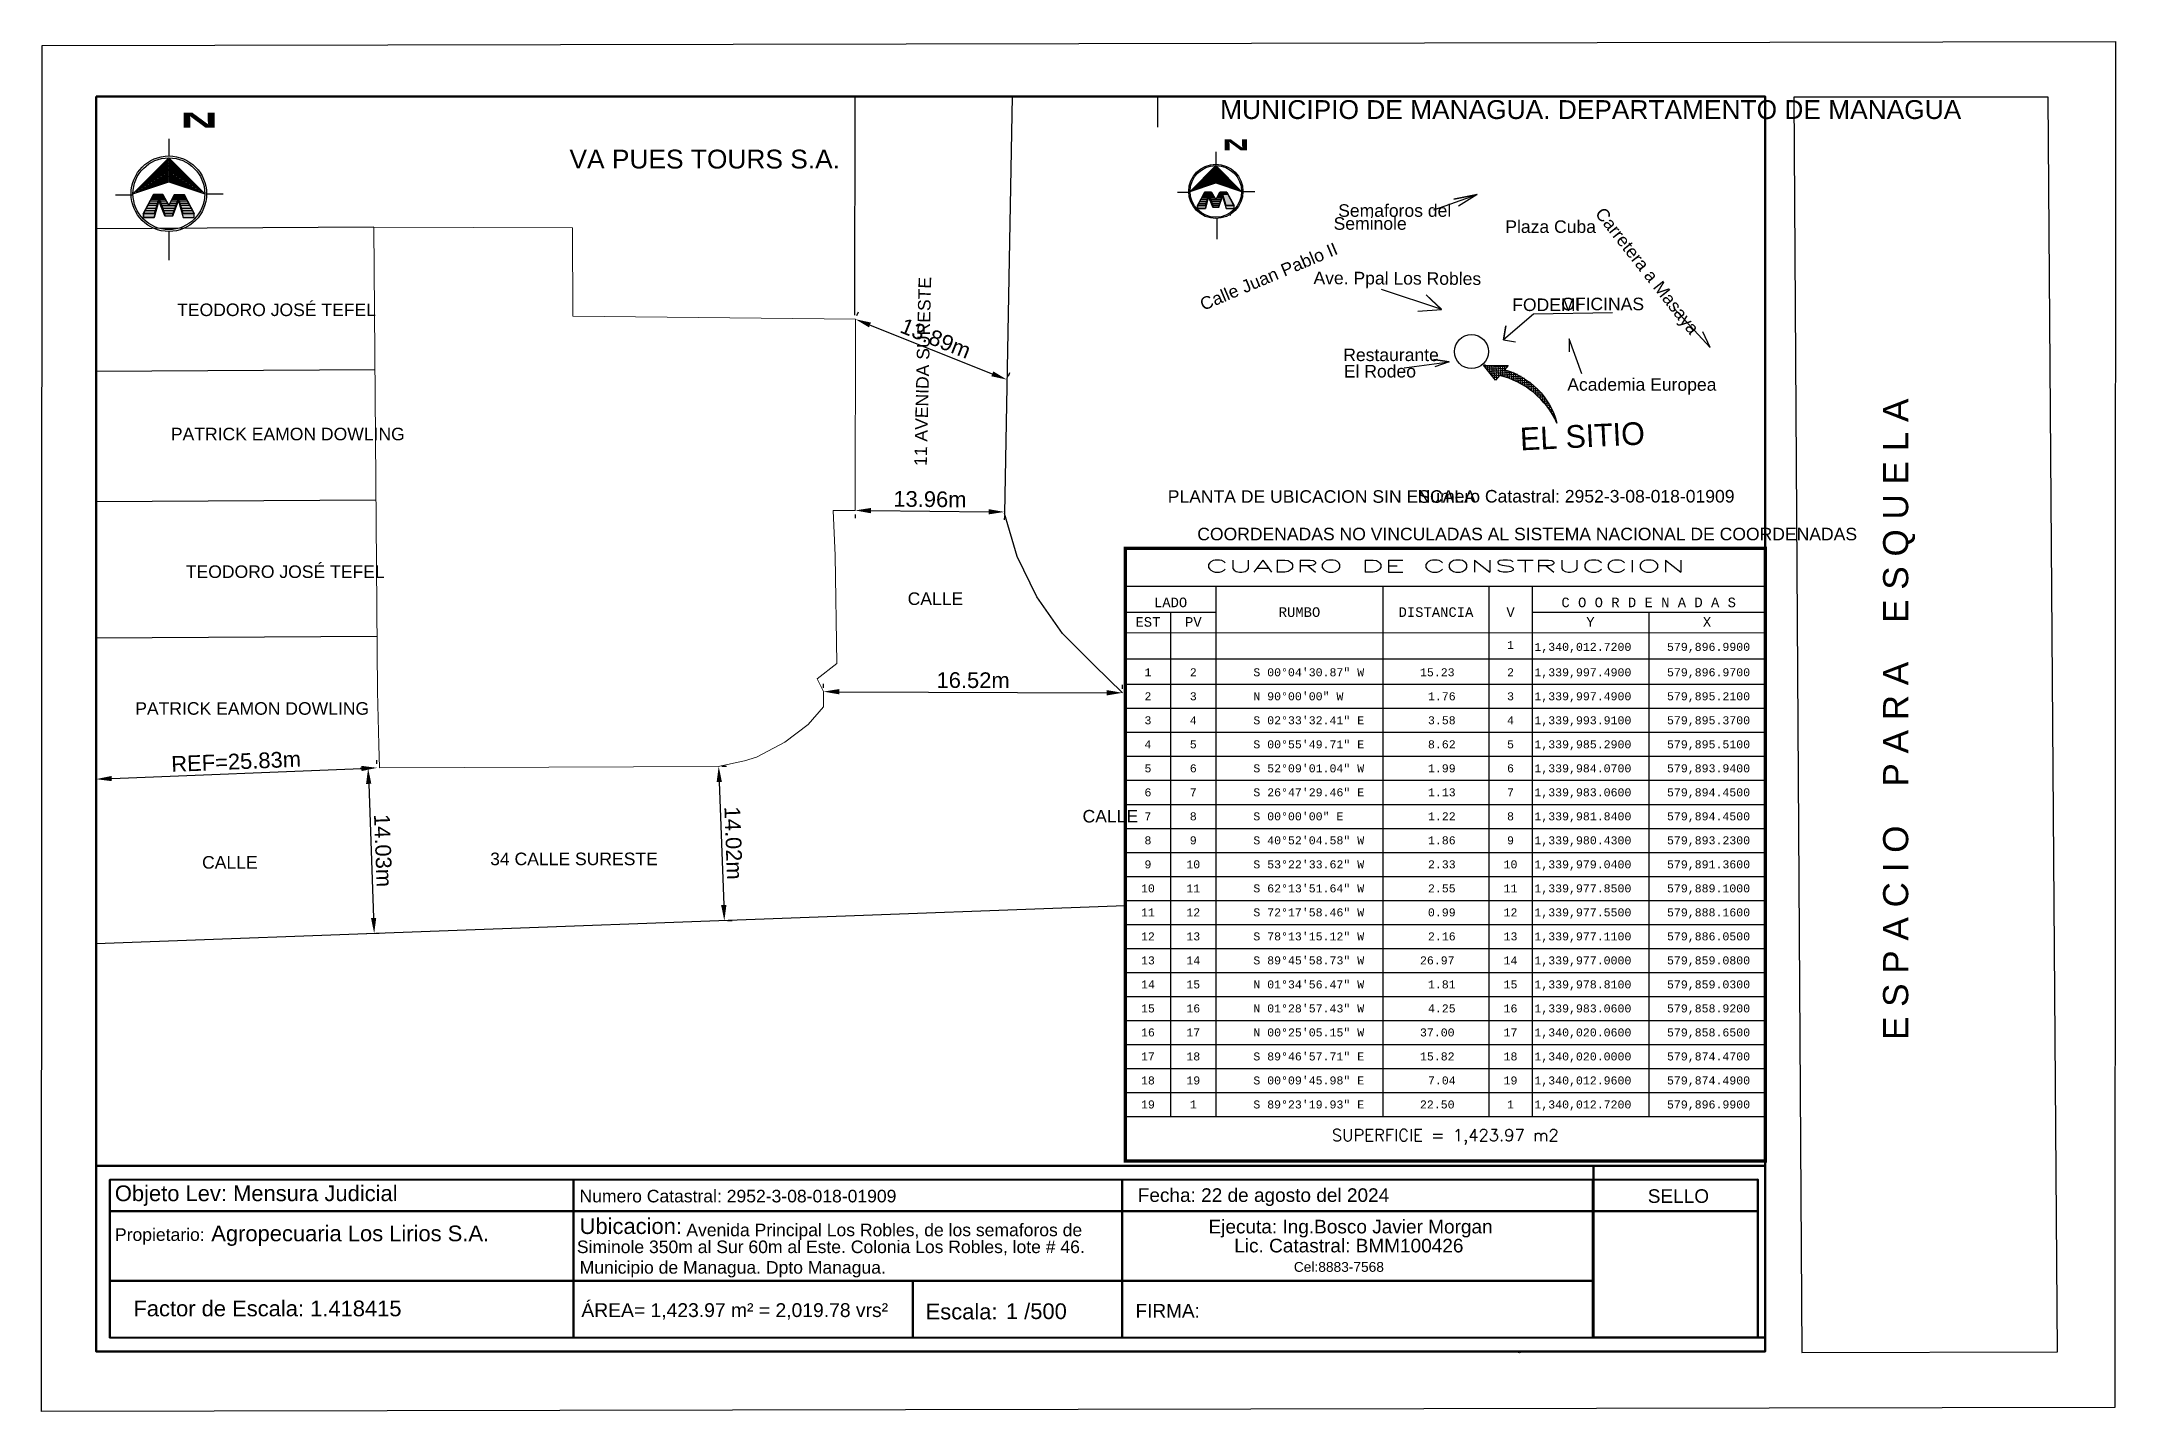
# Model space of a CAD drawing. Header units: millimetres. Extents: x 607619 to 1211550, y 1310734 to 2622648.
# Drawn here: x 609819.4 to 610149.8, y 1310735.2 to 1310953.4 of the extents above; entities that cross this region are included whole.
import ezdxf
from ezdxf.enums import TextEntityAlignment as Align

# ---------------------------------------------------------------- set-up
doc = ezdxf.new("R2010")
doc.units = ezdxf.units.MM
doc.header["$PDMODE"] = 32
doc.header["$PDSIZE"] = 0.3
for name, color, linetype in [('CVL_CUADCON', 1, 'Continuous'), ('CVL_CUADCON_LIN', 8, 'Continuous'), ('CVL_CUADCON_TIT', 1, 'Continuous'), ('CVL_CUADCON_TX', 2, 'Continuous'), ('NORTE', 7, 'Continuous'), ('TEXTOS', 2, 'Continuous')]:
    doc.layers.add(name, color=color, linetype=linetype)
doc.styles.add('HECTOR LOPEZ', font='arial.ttf')
doc.styles.add('HUECA1', font='HUECA1.shx')
doc.styles.add('LOPEZ', font='TCCM____.TTF')
doc.styles.add('MONOTXT4', font='MONOTXT4.shx')
doc.styles.get("Standard").update_dxf_attribs({"font": 'arial.ttf'})
doc.styles.add('Style-ENGINEERING', font='ENGINEERING.shx')
doc.dimstyles.new('ISO-25', dxfattribs={"dimtxt": 2.5, "dimasz": 2.5, "dimexe": 1.25, "dimexo": 0.625, "dimtad": 1, "dimtxsty": 'Standard', "dimcen": 2.5, "dimadec": 0, "dimazin": 0, "dimtfac": 1, "dimtmove": 0, "dimatfit": 3, "dimfxl": 1, "dimarcsym": 0})

# ---------------------------------------------------------------- blocks, each defined once
blk = doc.blocks.new('*D94')
at = {"color": 0, "lineweight": -2, "transparency": 16777216}
for p, q in [((609951.54, 1310878.67), (609970.32, 1310878.48)), ((609949.04, 1310878.07), (609949.03, 1310877.45)), ((609972.81, 1310877.84), (609972.8, 1310877.21))]:
    blk.add_line(p, q, dxfattribs=at)
at = {"color": 0, "lineweight": 40, "transparency": 16777216}
for points in [[(609951.55, 1310879.09), (609951.54, 1310878.25), (609949.04, 1310878.7)], [(609970.32, 1310878.9), (609970.31, 1310878.07), (609972.81, 1310878.46)]]:
    blk.add_solid(points, dxfattribs=at)
at = {"layer": 'Defpoints', "color": 0, "lineweight": 40, "transparency": 16777216}
for p in [(609949.04, 1310878.7), (609972.81, 1310878.46), (609972.81, 1310878.46)]:
    blk.add_point(p, dxfattribs=at)
at = {"color": 0, "transparency": 16777216, "insert": (609960.95, 1310880.48), "char_height": 2.5, "attachment_point": 5, "rotation": 359.4292}
blk.add_mtext('13.96m', dxfattribs=at)
blk = doc.blocks.new('*D95')
at = {"color": 0, "lineweight": -2, "transparency": 16777216}
for p, q in [((609944.01, 1310850.46), (609944.01, 1310851.09)), ((609946.5, 1310849.83), (609989.13, 1310849.66)), ((609991.63, 1310850.28), (609991.64, 1310850.9))]:
    blk.add_line(p, q, dxfattribs=at)
at = {"color": 0, "lineweight": 40, "transparency": 16777216}
for points in [[(609946.51, 1310850.25), (609946.5, 1310849.41), (609944, 1310849.84)], [(609989.13, 1310850.08), (609989.13, 1310849.24), (609991.63, 1310849.65)]]:
    blk.add_solid(points, dxfattribs=at)
at = {"layer": 'Defpoints', "color": 0, "lineweight": 40, "transparency": 16777216}
for p in [(609944, 1310849.84), (609991.63, 1310849.65), (609991.63, 1310849.65)]:
    blk.add_point(p, dxfattribs=at)
at = {"color": 0, "transparency": 16777216, "insert": (609967.83, 1310851.65), "char_height": 2.5, "attachment_point": 5, "rotation": 359.7729}
blk.add_mtext('16.52m', dxfattribs=at)
blk = doc.blocks.new('*D96')
at = {"color": 0, "lineweight": -2, "transparency": 16777216}
for p, q in [((609927.4, 1310835.45), (609928.12, 1310815.85)), ((609927.83, 1310837.96), (609928.56, 1310837.99)), ((609928.73, 1310813.37), (609929.46, 1310813.4))]:
    blk.add_line(p, q, dxfattribs=at)
at = {"color": 0, "lineweight": 40, "transparency": 16777216}
for points in [[(609927.82, 1310835.46), (609926.98, 1310835.43), (609927.31, 1310837.94)], [(609928.54, 1310815.86), (609927.7, 1310815.83), (609928.21, 1310813.35)]]:
    blk.add_solid(points, dxfattribs=at)
at = {"layer": 'Defpoints', "color": 0, "lineweight": 40, "transparency": 16777216}
for p in [(609927.2, 1310837.94), (609928.11, 1310813.35), (609928.21, 1310813.35)]:
    blk.add_point(p, dxfattribs=at)
at = {"color": 0, "transparency": 16777216, "insert": (609929.66, 1310825.72), "char_height": 2.5, "attachment_point": 5, "rotation": 272.1067}
blk.add_mtext('14.02m', dxfattribs=at)
blk = doc.blocks.new('*D92')
at = {"color": 0, "lineweight": -2, "transparency": 16777216}
for p, q in [((609872.27, 1310837.68), (609870.22, 1310837.61)), ((609871.56, 1310835.15), (609872.35, 1310813.8)), ((609873.24, 1310811.33), (609871.19, 1310811.25))]:
    blk.add_line(p, q, dxfattribs=at)
at = {"color": 0, "lineweight": 40, "transparency": 16777216}
for points in [[(609871.98, 1310835.17), (609871.14, 1310835.14), (609871.47, 1310837.65)], [(609872.76, 1310813.81), (609871.93, 1310813.78), (609872.44, 1310811.3)]]:
    blk.add_solid(points, dxfattribs=at)
at = {"layer": 'Defpoints', "color": 0, "lineweight": 40, "transparency": 16777216}
for p in [(609872.9, 1310837.7), (609872.44, 1310811.3), (609873.87, 1310811.35)]:
    blk.add_point(p, dxfattribs=at)
at = {"color": 0, "transparency": 16777216, "insert": (609873.85, 1310824.54), "char_height": 2.5, "attachment_point": 5, "rotation": 272.1067}
blk.add_mtext('14.03m', dxfattribs=at)
blk = doc.blocks.new('*D93')
at = {"color": 0, "lineweight": -2, "transparency": 16777216}
for p, q in [((609872.87, 1310838.33), (609872.85, 1310838.95)), ((609828.11, 1310836.52), (609828.08, 1310837.15)), ((609830.63, 1310836), (609870.4, 1310837.6))]:
    blk.add_line(p, q, dxfattribs=at)
at = {"color": 0, "lineweight": 40, "transparency": 16777216}
for points in [[(609830.61, 1310836.41), (609830.65, 1310835.58), (609828.13, 1310835.9)], [(609870.38, 1310838.02), (609870.42, 1310837.19), (609872.9, 1310837.7)]]:
    blk.add_solid(points, dxfattribs=at)
at = {"layer": 'Defpoints', "color": 0, "lineweight": 40, "transparency": 16777216}
for p in [(609828.13, 1310835.9), (609872.9, 1310837.7), (609872.9, 1310837.7)]:
    blk.add_point(p, dxfattribs=at)
at = {"color": 0, "transparency": 16777216, "insert": (609850.44, 1310838.7), "char_height": 2.5, "attachment_point": 5, "rotation": 2.3133}
blk.add_mtext('REF=25.83m', dxfattribs=at)
blk = doc.blocks.new('*D97')
at = {"color": 0, "lineweight": -2, "transparency": 16777216}
for p, q in [((609949.32, 1310909.74), (609949.55, 1310910.32)), ((609951.41, 1310908.23), (609970.89, 1310900.46)), ((609973.45, 1310900.11), (609973.68, 1310900.69))]:
    blk.add_line(p, q, dxfattribs=at)
at = {"color": 0, "lineweight": 40, "transparency": 16777216}
for points in [[(609951.56, 1310908.62), (609951.25, 1310907.85), (609949.08, 1310909.16)], [(609971.05, 1310900.84), (609970.74, 1310900.07), (609973.22, 1310899.53)]]:
    blk.add_solid(points, dxfattribs=at)
at = {"layer": 'Defpoints', "color": 0, "lineweight": 40, "transparency": 16777216}
for p in [(609949.08, 1310909.16), (609973.22, 1310899.53), (609973.22, 1310899.53)]:
    blk.add_point(p, dxfattribs=at)
at = {"color": 0, "transparency": 16777216, "insert": (609961.86, 1310906.11), "char_height": 2.5, "attachment_point": 5, "rotation": 338.2473}
blk.add_mtext('13.89m', dxfattribs=at)

msp = doc.modelspace()

# ---------------------------------------------------------------- hatches: boundary and pattern name
h = msp.add_hatch()
h.set_pattern_fill('ANGLE', scale=0.048905, angle=92.34974)
h.set_pattern_definition([(92.34974, (610128.45433, 1310817.55294), (-0.3413131, -0.0140054), [0.2484366, -0.0931637]), (182.34974, (610128.45433, 1310817.55294), (0.0140054, -0.3413131), [0.2484366, -0.0931637])])
edge = h.paths.add_edge_path()
edge.add_arc((610048.445, 1310886.993), 13.617, 24.50996, 76.28454)
edge.add_line((610051.674, 1310900.222), (610051.021, 1310899.454))
edge.add_line((610051.021, 1310899.454), (610049.149, 1310901.844))
edge.add_line((610049.149, 1310901.844), (610053.061, 1310901.797))
edge.add_line((610053.061, 1310901.797), (610052.461, 1310901.138))
edge.add_arc((610049.204, 1310889.552), 12.035, 14.87824, 74.29625, ccw=False)
at = {"layer": 'TEXTOS', "true_color": 0x000000}
h = msp.add_hatch(color=18, dxfattribs=at)
h.dxf.hatch_style = 1
h.paths.add_polyline_path([(609839.734, 1310931.061), (609845.441, 1310929.121), (609839.742, 1310934.86), (609834.014, 1310929.141)])
h = msp.add_hatch(color=18, dxfattribs=at)
h.dxf.hatch_style = 1
h.paths.add_polyline_path([(610006.494, 1310930.892), (610010.596, 1310929.497), (610006.5, 1310933.622), (610002.383, 1310929.512)])
h = msp.add_hatch(color=18, dxfattribs=at)
h.dxf.hatch_style = 1
h.paths.add_polyline_path([(609835.658, 1310925.966), (609837.413, 1310925.966), (609838.175, 1310928.401), (609839.041, 1310925.966), (609840.372, 1310925.966), (609841.239, 1310928.401), (609842.001, 1310925.966), (609843.756, 1310925.966), (609842.193, 1310928.922), (609840.65, 1310928.975), (609839.723, 1310927.263), (609838.792, 1310928.922), (609837.221, 1310928.922)])
h = msp.add_hatch(color=18, dxfattribs=at)
h.dxf.hatch_style = 1
h.paths.add_polyline_path([(609838.129, 1310927.987), (609839.076, 1310925.614), (609839.052, 1310925.966), (609839.041, 1310925.966), (609838.175, 1310928.401), (609837.491, 1310926.217), (609837.423, 1310925.986), (609837.419, 1310925.986), (609837.413, 1310925.966), (609835.668, 1310925.966), (609835.668, 1310925.375), (609837.408, 1310925.375)])
h.paths.add_polyline_path([(609840.383, 1310925.986), (609840.379, 1310925.986), (609840.372, 1310925.966), (609839.733, 1310925.966), (609839.733, 1310925.614), (609840.39, 1310925.614)])
h.paths.add_polyline_path([(609839.733, 1310925.966), (609839.052, 1310925.966), (609839.076, 1310925.614), (609839.733, 1310925.614)])
h.paths.add_polyline_path([(609841.242, 1310927.987), (609842.026, 1310925.375), (609843.766, 1310925.375), (609843.766, 1310925.966), (609842.001, 1310925.966), (609841.24, 1310928.396), (609840.383, 1310925.986), (609840.39, 1310925.614)])
h = msp.add_hatch(color=18, dxfattribs=at)
h.dxf.hatch_style = 1
h.paths.add_polyline_path([(610003.565, 1310927.23), (610004.826, 1310927.23), (610005.374, 1310928.98), (610005.996, 1310927.23), (610006.953, 1310927.23), (610007.576, 1310928.98), (610008.124, 1310927.23), (610009.385, 1310927.23), (610008.261, 1310929.354), (610007.153, 1310929.393), (610006.487, 1310928.162), (610005.817, 1310929.354), (610004.688, 1310929.354)])
h = msp.add_hatch(color=18, dxfattribs=at)
h.dxf.hatch_style = 1
h.paths.add_polyline_path([(610005.341, 1310928.682), (610006.021, 1310926.977), (610006.004, 1310927.23), (610005.996, 1310927.23), (610005.374, 1310928.98), (610004.882, 1310927.41), (610004.833, 1310927.244), (610004.83, 1310927.244), (610004.826, 1310927.23), (610003.572, 1310927.23), (610003.572, 1310926.805), (610004.823, 1310926.805)])
h.paths.add_polyline_path([(610006.96, 1310927.244), (610006.958, 1310927.244), (610006.953, 1310927.23), (610006.494, 1310927.23), (610006.494, 1310926.977), (610006.966, 1310926.977)])
h.paths.add_polyline_path([(610006.494, 1310927.23), (610006.004, 1310927.23), (610006.021, 1310926.977), (610006.494, 1310926.977)])
h.paths.add_polyline_path([(610007.578, 1310928.682), (610008.141, 1310926.805), (610009.392, 1310926.805), (610009.392, 1310927.23), (610008.124, 1310927.23), (610007.577, 1310928.977), (610006.96, 1310927.244), (610006.966, 1310926.977)])

# ---------------------------------------------------------------- linework, layer by layer
at = {"color": 1}
for p, q in [((609948.976, 1310909.805), (609949.034, 1310944.627)), ((609974.077, 1310944.627), (609972.81, 1310878.19)), ((609974.848, 1310871.354), (609972.81, 1310878.19)), ((609977.968, 1310864.94), (609974.848, 1310871.354)), ((609982.092, 1310859.12), (609977.968, 1310864.94)), ((609987.108, 1310854.048), (609982.092, 1310859.12)), ((609991.632, 1310849.651), (609987.108, 1310854.048)), ((609992.07, 1310815.698), (609828.131, 1310809.668))]:
    msp.add_line(p, q, dxfattribs=at)
at = {"color": 18, "true_color": 0x000000}
for p, q in [((609838.129, 1310927.987), (609837.408, 1310925.375)), ((609840.624, 1310928.994), (609842.175, 1310928.994)), ((610005.341, 1310928.682, -0.005), (610004.823, 1310926.805, -0.005)), ((610005.654, 1310928.154, -0.005), (610007.273, 1310928.154, -0.005)), ((610007.134, 1310929.407, -0.005), (610008.249, 1310929.407, -0.005)), ((609838.565, 1310927.251), (609840.817, 1310927.251)), ((610008.771, 1310925.965, -0.009), (610008.777, 1310925.697, -0.009))]:
    msp.add_line(p, q, dxfattribs=at)
at = {"lineweight": 50}
for p, q in [((609904.187, 1310772.097), (609904.187, 1310746.932)), ((609991.589, 1310772.111), (609991.589, 1310746.945)), ((610066.552, 1310772.109), (610066.552, 1310746.944)), ((609830.346, 1310767.076), (610001.495, 1310767.076)), ((610001.495, 1310767.076), (610092.845, 1310767.076)), ((609830.399, 1310755.984), (609927.129, 1310755.984)), ((609927.129, 1310755.984), (610066.605, 1310755.984)), ((609958.204, 1310755.768), (609958.204, 1310746.944))]:
    msp.add_line(p, q, dxfattribs=at)
at = {"color": 4}
msp.add_lwpolyline([(609819.574, 1310952.732), (610149.792, 1310953.391), (610149.66, 1310735.84), (609819.442, 1310735.181)], close=True, dxfattribs=at)
at = {"color": 7, "lineweight": 53}
for points in [[(609828.131, 1310944.627), (610094.01, 1310944.627), (610094.01, 1310744.744), (609828.131, 1310744.744)], [(610066.631, 1310774.309), (610094.01, 1310774.309), (610094.01, 1310746.961), (610066.631, 1310746.961)]]:
    msp.add_lwpolyline(points, close=True, dxfattribs=at)
at = {"color": 7}
for points in [[(609997.238, 1310939.753), (609997.248, 1310944.627)], [(610099.839, 1310744.597), (610140.53, 1310744.685), (610139.047, 1310944.502), (610098.547, 1310944.502), (610099.839, 1310744.597)]]:
    msp.add_lwpolyline(points, dxfattribs=at)
at = {"color": 18, "true_color": 0x000000}
for points in [[(609838.773, 1310928.994), (609837.259, 1310928.994), (609835.668, 1310925.986), (609837.423, 1310925.986), (609838.162, 1310928.484), (609839.051, 1310925.986), (609840.383, 1310925.986)], [(609838.143, 1310928.42), (609837.423, 1310925.986), (609835.668, 1310925.986), (609837.259, 1310928.994), (609838.773, 1310928.994), (609839.717, 1310927.251), (609840.624, 1310928.994), (609842.175, 1310928.994), (609843.766, 1310925.986), (609842.011, 1310925.986), (609841.249, 1310928.42), (609840.383, 1310925.986), (609839.051, 1310925.986), (609838.162, 1310928.484)], [(609837.423, 1310925.986), (609835.668, 1310925.986), (609835.668, 1310925.375), (609837.408, 1310925.375), (609838.129, 1310927.987), (609839.076, 1310925.614), (609840.39, 1310925.614), (609840.383, 1310925.986), (609839.051, 1310925.986), (609838.162, 1310928.484), (609837.423, 1310925.986), (609835.668, 1310925.986)], [(609839.076, 1310925.614), (609838.129, 1310927.987), (609837.408, 1310925.375), (609835.668, 1310925.375), (609835.668, 1310925.986), (609837.423, 1310925.986), (609838.162, 1310928.484), (609839.051, 1310925.986), (609839.076, 1310925.614)], [(609841.249, 1310928.42), (609840.383, 1310925.986), (609839.051, 1310925.986)], [(609839.717, 1310927.251), (609840.624, 1310928.994)], [(609840.39, 1310925.614), (609841.242, 1310927.987), (609842.026, 1310925.375), (609843.766, 1310925.375), (609843.766, 1310925.986), (609842.011, 1310925.986), (609841.249, 1310928.42), (609840.383, 1310925.986), (609840.39, 1310925.614)], [(609840.66, 1310928.994), (609842.175, 1310928.994), (609843.766, 1310925.986), (609842.011, 1310925.986)], [(610041.222, 1310926.572), (610048.116, 1310929.019), (610044.405, 1310928.295), (610048.116, 1310929.019), (610045.16, 1310927.181)], [(610032.811, 1310913.966), (610042.443, 1310910.778), (610040.006, 1310913.024), (610042.449, 1310910.626), (610038.675, 1310910.402)], [(610069.686, 1310910.151), (610057.099, 1310909.968), (610052.31, 1310905.872), (610052.663, 1310908.077), (610052.31, 1310905.872), (610054.197, 1310905.533)], [(610079.442, 1310910.899), (610085.249, 1310904.665), (610084.039, 1310907.13)], [(610064.767, 1310900.449), (610062.795, 1310906.038), (610062.767, 1310903.964)], [(610036.489, 1310901.414), (610043.679, 1310902.38), (610041.169, 1310902.746), (610043.679, 1310902.38), (610041.378, 1310901.545)]]:
    msp.add_lwpolyline(points, dxfattribs=at)
at = {"color": 18, "true_color": 0x000000, "elevation": -0.005}
for points in [[(610005.804, 1310929.407), (610004.715, 1310929.407), (610003.572, 1310927.244), (610004.833, 1310927.244), (610005.365, 1310929.04), (610006.004, 1310927.244), (610006.96, 1310927.244)], [(610005.351, 1310928.994), (610004.833, 1310927.244), (610003.572, 1310927.244), (610004.715, 1310929.407), (610005.804, 1310929.407), (610006.482, 1310928.154), (610007.134, 1310929.407), (610008.249, 1310929.407), (610009.392, 1310927.244), (610008.131, 1310927.244), (610007.583, 1310928.994), (610006.96, 1310927.244), (610006.004, 1310927.244), (610005.365, 1310929.04)], [(610004.833, 1310927.244), (610003.572, 1310927.244), (610003.572, 1310926.805), (610004.823, 1310926.805), (610005.341, 1310928.682), (610006.021, 1310926.977), (610006.966, 1310926.977), (610006.96, 1310927.244), (610006.004, 1310927.244), (610005.365, 1310929.04), (610004.833, 1310927.244), (610003.572, 1310927.244)], [(610006.021, 1310926.977), (610005.341, 1310928.682), (610004.823, 1310926.805), (610003.572, 1310926.805), (610003.572, 1310927.244), (610004.833, 1310927.244), (610005.365, 1310929.04), (610006.004, 1310927.244), (610006.021, 1310926.977)], [(610007.583, 1310928.994), (610006.96, 1310927.244), (610006.004, 1310927.244)], [(610006.482, 1310928.154), (610007.134, 1310929.407)], [(610006.966, 1310926.977), (610007.578, 1310928.682), (610008.141, 1310926.805), (610009.392, 1310926.805), (610009.392, 1310927.244), (610008.131, 1310927.244), (610007.583, 1310928.994), (610006.96, 1310927.244), (610006.966, 1310926.977)], [(610007.16, 1310929.407), (610008.249, 1310929.407), (610009.392, 1310927.244), (610008.131, 1310927.244)]]:
    msp.add_lwpolyline(points, dxfattribs=at)
at = {"color": 1}
for points in [[(609872.404, 1310923.84), (609828.131, 1310923.561)], [(609872.57, 1310901.094), (609828.131, 1310900.814)], [(609872.721, 1310880.342), (609828.131, 1310880.061)], [(609872.88, 1310858.639), (609828.131, 1310858.357)]]:
    msp.add_lwpolyline(points, dxfattribs=at)
at = {"color": 7}
msp.add_lwpolyline([(610060.832, 1310892.62, 0.2298324), (610051.671, 1310900.2), (610051.018, 1310899.433), (610049.146, 1310901.823), (610053.058, 1310901.775), (610052.458, 1310901.116, -0.2652293), (610060.832, 1310892.62, 60.5978344)], format="xyb", dxfattribs=at)
at = {"lineweight": 50}
for points in [[(610094.01, 1310744.744), (609828.131, 1310744.744), (609828.131, 1310774.309), (610094.01, 1310774.309)], [(610092.845, 1310746.961), (609830.346, 1310746.921), (609830.346, 1310772.086), (610092.845, 1310772.126)]]:
    msp.add_lwpolyline(points, close=True, dxfattribs=at)
at = {"color": 18, "true_color": 0x000000}
msp.add_circle((610047.207, 1310903.996), 2.711, dxfattribs=at)
msp.add_circle((610054.843, 1310744.683), 0.165)
at = {"layer": 'CVL_CUADCON', "color": 7, "linetype": 'Continuous', "const_width": 0.51, "flags": 128}
msp.add_lwpolyline([(609992.07, 1310872.678), (610094.01, 1310872.678), (610094.01, 1310775.08), (609992.07, 1310775.08)], close=True, dxfattribs=at)
at = {"layer": 'CVL_CUADCON', "color": 7, "linetype": 'Continuous', "const_width": 0.191, "flags": 128}
for points in [[(609992.07, 1310866.625), (610094.01, 1310866.625)], [(609992.07, 1310859.208), (610094.01, 1310859.208)], [(609992.07, 1310782.176), (610094.01, 1310782.176)]]:
    msp.add_lwpolyline(points, dxfattribs=at)
at = {"layer": 'CVL_CUADCON_LIN', "color": 7, "linetype": 'Continuous', "ltscale": 0.5}
for p, q in [((610006.511, 1310866.625), (610006.511, 1310782.176)), ((610033.115, 1310866.625), (610033.115, 1310782.176)), ((610049.995, 1310866.625), (610049.995, 1310782.176)), ((610056.861, 1310866.625), (610056.861, 1310782.176)), ((609992.07, 1310862.51), (610006.511, 1310862.51)), ((609999.285, 1310862.51), (609999.285, 1310782.176)), ((610056.861, 1310862.51), (610094.01, 1310862.51)), ((610075.435, 1310862.51), (610075.435, 1310782.176)), ((609992.07, 1310855.059), (610094.01, 1310855.059)), ((609992.07, 1310851.008), (610094.01, 1310851.008)), ((609992.07, 1310847.184), (610094.01, 1310847.184)), ((609992.07, 1310843.36), (610094.01, 1310843.36)), ((609992.07, 1310839.536), (610094.01, 1310839.536)), ((609992.07, 1310835.712), (610094.01, 1310835.712)), ((609992.07, 1310831.888), (610094.01, 1310831.888)), ((609992.07, 1310828.064), (610094.01, 1310828.064)), ((609992.07, 1310824.24), (610094.01, 1310824.24)), ((609992.07, 1310820.416), (610094.01, 1310820.416)), ((609992.07, 1310816.592), (610094.01, 1310816.592)), ((609992.07, 1310812.768), (610094.01, 1310812.768)), ((609992.07, 1310808.944), (610094.01, 1310808.944)), ((609992.07, 1310805.12), (610094.01, 1310805.12)), ((609992.07, 1310801.296), (610094.01, 1310801.296)), ((609992.07, 1310797.472), (610094.01, 1310797.472)), ((609992.07, 1310793.648), (610094.01, 1310793.648)), ((609992.07, 1310789.824), (610094.01, 1310789.824)), ((609992.07, 1310786), (610094.01, 1310786)), ((609992.07, 1310782.176), (610094.01, 1310782.176))]:
    msp.add_line(p, q, dxfattribs=at)
at = {"layer": 'CVL_CUADCON_TIT', "color": 18, "lineweight": 20, "ltscale": 0.5, "true_color": 0x000000, "flags": 128}
msp.add_lwpolyline([(609949.084, 1310909.16), (609949.044, 1310878.7), (609945.524, 1310878.7), (609945.844, 1310871.54), (609946.124, 1310854.3), (609942.984, 1310851.86), (609944.004, 1310849.84), (609944.004, 1310847.4), (609941.564, 1310844.58), (609937.824, 1310841.8), (609933.304, 1310839.42), (609931.424, 1310838.82), (609927.204, 1310837.94), (609873.264, 1310837.72), (609873.164, 1310841.34), (609872.944, 1310849.84), (609872.404, 1310923.84), (609904.044, 1310923.72), (609904.084, 1310909.64)], close=True, dxfattribs=at)
at = {"layer": 'NORTE', "color": 18, "true_color": 0x000000}
for p, q in [((609839.733, 1310937.893, -0.006), (609839.733, 1310935.154, -0.001)), ((610006.494, 1310935.802, -0.009), (610006.494, 1310933.834, -0.006)), ((609831.222, 1310928.988, 0.006), (609833.871, 1310928.988, 0.006)), ((609835.668, 1310925.986), (609837.259, 1310928.994)), ((609838.008, 1310927.964), (609836.714, 1310927.964)), ((609838.086, 1310928.225), (609836.852, 1310928.225)), ((609838.143, 1310928.42), (609836.955, 1310928.42)), ((609838.997, 1310928.583), (609837.041, 1310928.583)), ((609838.926, 1310928.713), (609837.11, 1310928.713)), ((609838.873, 1310928.811), (609837.162, 1310928.811)), ((609838.802, 1310928.941), (609837.231, 1310928.941)), ((609837.259, 1310928.994), (609838.773, 1310928.994)), ((609839.086, 1310928.42), (609838.185, 1310928.42)), ((609839.192, 1310928.225), (609838.254, 1310928.225)), ((609839.333, 1310927.964), (609838.347, 1310927.964)), ((609841.087, 1310927.964), (609840.085, 1310927.964)), ((609841.179, 1310928.225), (609840.222, 1310928.225)), ((609842.478, 1310928.42), (609840.324, 1310928.42)), ((609842.392, 1310928.583), (609840.409, 1310928.583)), ((609842.323, 1310928.713), (609840.477, 1310928.713)), ((609842.272, 1310928.811), (609840.528, 1310928.811)), ((609842.203, 1310928.941), (609840.596, 1310928.941)), ((609842.582, 1310928.225), (609841.31, 1310928.225)), ((609842.719, 1310927.964), (609841.392, 1310927.964)), ((609845.746, 1310929.14), (609848.396, 1310929.14)), ((610003.572, 1310927.244, -0.005), (610004.715, 1310929.407, -0.005)), ((610005.008, 1310927.834, -0.005), (610003.884, 1310927.834, -0.005)), ((610005.102, 1310928.154, -0.005), (610004.053, 1310928.154, -0.005)), ((610005.102, 1310928.154, -0.005), (610004.053, 1310928.154, -0.005)), ((610005.178, 1310928.409, -0.005), (610004.188, 1310928.409, -0.005)), ((610005.178, 1310928.409, -0.005), (610004.188, 1310928.409, -0.005)), ((610005.254, 1310928.666, -0.005), (610004.324, 1310928.666, -0.005)), ((610005.31, 1310928.854, -0.005), (610004.423, 1310928.854, -0.005)), ((610005.351, 1310928.994, -0.005), (610004.497, 1310928.994, -0.005)), ((610005.965, 1310929.111, -0.005), (610004.559, 1310929.111, -0.005)), ((610005.914, 1310929.205, -0.005), (610004.609, 1310929.205, -0.005)), ((610005.875, 1310929.275, -0.005), (610004.646, 1310929.275, -0.005)), ((610005.825, 1310929.369, -0.005), (610004.695, 1310929.369, -0.005)), ((610004.715, 1310929.407, -0.005), (610005.804, 1310929.407, -0.005)), ((610006.028, 1310928.994, -0.005), (610005.381, 1310928.994, -0.005)), ((610006.105, 1310928.854, -0.005), (610005.431, 1310928.854, -0.005)), ((610006.206, 1310928.666, -0.005), (610005.497, 1310928.666, -0.005)), ((610006.346, 1310928.409, -0.005), (610005.589, 1310928.409, -0.005)), ((610007.284, 1310928.154, -0.005), (610005.68, 1310928.154, -0.005)), ((610007.17, 1310927.834, -0.005), (610005.794, 1310927.834, -0.005)), ((610007.375, 1310928.409, -0.005), (610006.612, 1310928.409, -0.005)), ((610007.466, 1310928.666, -0.005), (610006.747, 1310928.666, -0.005)), ((610007.533, 1310928.854, -0.005), (610006.845, 1310928.854, -0.005)), ((610008.467, 1310928.994, -0.005), (610006.918, 1310928.994, -0.005)), ((610008.405, 1310929.111, -0.005), (610006.979, 1310929.111, -0.005)), ((610008.355, 1310929.205, -0.005), (610007.028, 1310929.205, -0.005)), ((610008.318, 1310929.275, -0.005), (610007.065, 1310929.275, -0.005)), ((610008.269, 1310929.369, -0.005), (610007.114, 1310929.369, -0.005)), ((610010.816, 1310929.512, -0.005), (610012.72, 1310929.511, -0.005)), ((609837.546, 1310926.402), (609835.888, 1310926.402)), ((609837.666, 1310926.807), (609836.102, 1310926.807)), ((609837.797, 1310927.251), (609836.337, 1310927.251)), ((609837.797, 1310927.251), (609836.337, 1310927.251)), ((609837.902, 1310927.606), (609836.525, 1310927.606)), ((609837.902, 1310927.606), (609836.525, 1310927.606)), ((609839.528, 1310927.606), (609838.475, 1310927.606)), ((609840.833, 1310927.251), (609838.601, 1310927.251)), ((609840.675, 1310926.807), (609838.759, 1310926.807)), ((609840.531, 1310926.402), (609838.903, 1310926.402)), ((609840.959, 1310927.606), (609839.898, 1310927.606)), ((609842.909, 1310927.606), (609841.504, 1310927.606)), ((609843.097, 1310927.251), (609841.615, 1310927.251)), ((609843.332, 1310926.807), (609841.754, 1310926.807)), ((609843.546, 1310926.402), (609841.881, 1310926.402)), ((610004.922, 1310927.543, -0.005), (610003.73, 1310927.543, -0.005)), ((610007.067, 1310927.543, -0.005), (610005.897, 1310927.543, -0.005)), ((610006.65, 1310925.169, -0.012), (610006.65, 1310921.892, -0.007)), ((609839.733, 1310923.127), (609839.733, 1310918.568, 0.007))]:
    msp.add_line(p, q, dxfattribs=at)
at = {"layer": 'NORTE', "color": 0}
msp.add_line((610000.376, 1310929.402, -0.001), (610002.28, 1310929.402, -0.001), dxfattribs=at)
at = {"layer": 'NORTE', "color": 18, "true_color": 0x000000}
for centre, radius in [((609839.733, 1310929.141), 5.719), ((610006.493, 1310929.512, -0.005), 4.11)]:
    msp.add_circle(centre, radius, dxfattribs=at)
at = {"layer": 'TEXTOS', "color": 18, "true_color": 0x000000}
for points, elevation in [([(609839.742, 1310934.86), (609834.014, 1310929.141), (609839.734, 1310931.061), (609845.441, 1310929.121), (609839.742, 1310934.86)], 0.006), ([(610006.5, 1310933.622), (610002.383, 1310929.512), (610006.494, 1310930.892), (610010.596, 1310929.497), (610006.5, 1310933.622)], -0.001), ([(609835.658, 1310925.966), (609837.221, 1310928.922), (609838.792, 1310928.922), (609839.723, 1310927.263), (609840.65, 1310928.975), (609842.193, 1310928.922), (609843.756, 1310925.966), (609842.001, 1310925.966), (609841.239, 1310928.401), (609840.372, 1310925.966), (609839.041, 1310925.966), (609838.175, 1310928.401), (609837.413, 1310925.966), (609835.658, 1310925.966)], 0.006), ([(610003.565, 1310927.23), (610004.688, 1310929.354), (610005.817, 1310929.354), (610006.487, 1310928.162), (610007.153, 1310929.393), (610008.261, 1310929.354), (610009.385, 1310927.23), (610008.124, 1310927.23), (610007.576, 1310928.98), (610006.953, 1310927.23), (610005.996, 1310927.23), (610005.374, 1310928.98), (610004.826, 1310927.23), (610003.565, 1310927.23)], -0.001)]:
    msp.add_lwpolyline(points, dxfattribs=dict(at, elevation=elevation))
for points, elevation in [([(609839.742, 1310934.666), (609834.522, 1310929.456), (609839.734, 1310931.205), (609844.935, 1310929.437)], 0.006), ([(609839.742, 1310934.473), (609835.031, 1310929.77), (609839.735, 1310931.349), (609844.428, 1310929.754)], 0.006), ([(609839.741, 1310934.279), (609835.539, 1310930.085), (609839.735, 1310931.493), (609843.921, 1310930.07)], 0.006), ([(609839.741, 1310934.086), (609836.048, 1310930.4), (609839.735, 1310931.637), (609843.415, 1310930.387)], 0.006), ([(609839.74, 1310933.893), (609836.556, 1310930.715), (609839.736, 1310931.782), (609842.908, 1310930.703)], 0.006), ([(609839.74, 1310933.699), (609837.065, 1310931.029), (609839.736, 1310931.926), (609842.401, 1310931.02)], 0.006), ([(609839.739, 1310933.506), (609837.573, 1310931.344), (609839.736, 1310932.07), (609841.894, 1310931.336)], 0.006), ([(609839.739, 1310933.313), (609838.082, 1310931.659), (609839.736, 1310932.214), (609841.388, 1310931.653)], 0.006), ([(609839.739, 1310933.119), (609838.59, 1310931.973), (609839.737, 1310932.358), (609840.881, 1310931.969)], 0.006), ([(609839.738, 1310932.926), (609839.099, 1310932.288), (609839.737, 1310932.502), (609840.374, 1310932.285)], 0.006), ([(609839.738, 1310932.802), (609839.427, 1310932.491), (609839.737, 1310932.595), (609840.048, 1310932.489)], 0.006), ([(610006.5, 1310933.483), (610002.748, 1310929.738), (610006.495, 1310930.996), (610010.232, 1310929.725)], -0.001), ([(610006.5, 1310933.344), (610003.114, 1310929.964), (610006.495, 1310931.099), (610009.868, 1310929.952)], -0.001), ([(610006.499, 1310933.205), (610003.479, 1310930.191), (610006.495, 1310931.203), (610009.504, 1310930.18)], -0.001), ([(610006.499, 1310933.066), (610003.845, 1310930.417), (610006.495, 1310931.306), (610009.14, 1310930.407)], -0.001), ([(610006.499, 1310932.927), (610004.21, 1310930.643), (610006.495, 1310931.41), (610008.775, 1310930.635)], -0.001), ([(610006.498, 1310932.788), (610004.576, 1310930.869), (610006.496, 1310931.513), (610008.411, 1310930.862)], -0.001), ([(610006.498, 1310932.649), (610004.941, 1310931.095), (610006.496, 1310931.617), (610008.047, 1310931.09)], -0.001), ([(610006.498, 1310932.51), (610005.307, 1310931.322), (610006.496, 1310931.721), (610007.683, 1310931.317)], -0.001), ([(610006.498, 1310932.371), (610005.672, 1310931.548), (610006.496, 1310931.824), (610007.319, 1310931.545)], -0.001), ([(610006.497, 1310932.232), (610006.038, 1310931.774), (610006.496, 1310931.928), (610006.954, 1310931.772)], -0.001), ([(610006.497, 1310932.143), (610006.273, 1310931.92), (610006.497, 1310931.995), (610006.72, 1310931.919)], -0.001)]:
    msp.add_lwpolyline(points, close=True, dxfattribs=dict(at, elevation=elevation))
for centre, radius in [((609839.733, 1310929.141), 6.014), ((610006.493, 1310929.512, -0.005), 4.322)]:
    msp.add_circle(centre, radius, dxfattribs=at)

# ---------------------------------------------------------------- texts
at = {"color": 7, "lineweight": 50}
for s, p in [(' MUNICIPIO DE MANAGUA. DEPARTAMENTO DE MANAGUA', (610006.014, 1310941.044)), ('VA PUES TOURS S.A.', (609903.546, 1310933.161))]:
    msp.add_text(s, height=3, dxfattribs=at).set_placement(p)
at = {"color": 7, "lineweight": 53}
for s, p in [('Seminole', (610025.249, 1310923.4)), ('Semaforos del', (610025.977, 1310925.465)), ('Plaza Cuba', (610052.596, 1310922.898)), ('TEODORO JOSÉ TEFEL', (609841.054, 1310909.655)), ('FODEMI', (610053.701, 1310910.459)), ('OFICINAS', (610061.505, 1310910.586)), ('Restaurante ', (610026.792, 1310902.487)), ('El Rodeo ', (610026.88, 1310899.871)), ('Academia Europea', (610062.471, 1310897.763)), ('PATRICK EAMON DOWLING', (609840.05, 1310889.87)), ('TEODORO JOSÉ TEFEL', (609842.433, 1310867.942)), ('CALLE', (609957.405, 1310863.644)), ('PATRICK EAMON DOWLING', (609834.375, 1310846.158)), ('CALLE', (609985.263, 1310828.996)), ('CALLE', (609845.018, 1310821.647)), ('34 CALLE SURESTE', (609890.909, 1310822.2))]:
    msp.add_text(s, height=2, dxfattribs=at).set_placement(p)
for s, rotation, p in [('Carretera a Masaya', 308.19226, (610066.797, 1310925.948)), ('Calle Juan Pablo II', 22.88593, (610004.5, 1310910.486)), ('11 AVENIDA SURESTE', 88.63778, (609960.444, 1310885.759)), ('Ave. Ppal Los Robles', 359.71055, (610022.041, 1310914.742))]:
    msp.add_text(s, height=2, rotation=rotation, dxfattribs=at).set_placement(p)
at = {"color": 5, "lineweight": 25, "style": 'LOPEZ'}
msp.add_text('EL SITIO', height=3.6168, rotation=2.76054, dxfattribs=at).set_placement((610055.028, 1310888.254))
msp.add_text('PLANTA DE UBICACION SIN ESCALA', height=2).set_placement((609998.832, 1310879.915))
at = {"color": 7, "lineweight": 50, "style": 'HECTOR LOPEZ'}
for s, height, p in [('Numero Catastral: 2952-3-08-018-01909', 2, (610038.638, 1310879.961)), ('Objeto Lev: Mensura Judicial', 2.5, (609831.129, 1310768.686)), ('Numero Catastral: 2952-3-08-018-01909', 2, (609905.143, 1310768.492)), ('Ubicacion:', 2.5, (609905.154, 1310763.457)), ('Propietario:', 2, (609831.149, 1310762.358)), ('Agropecuaria Los Lirios S.A.', 2.5, (609846.488, 1310762.301)), ('Siminole 350m al Sur 60m al Este. Colonia Los Robles, lote # 46.', 2, (609904.716, 1310760.413)), ('Avenida Principal Los Robles, de los semaforos de ', 2, (609922.155, 1310763.1)), ('Municipio de Managua. Dpto Managua.', 2, (609905.167, 1310757.137)), ('Factor de Escala: 1.418415', 2.5, (609834.084, 1310750.348)), ('ÁREA= 1,423.97 m² = 2,019.78 vrs² ', 2.2, (609905.435, 1310750.23)), ('Escala:', 2.5, (609960.268, 1310749.851)), ('1 /500', 2.5, (609973.05, 1310749.906))]:
    msp.add_text(s, height=height, dxfattribs=at).set_placement(p)
at = {"color": 5}
msp.add_text('COORDENADAS NO VINCULADAS AL SISTEMA NACIONAL DE COORDENADAS', height=2, dxfattribs=at).set_placement((610003.534, 1310873.94))
at = {"color": 18, "lineweight": 25, "true_color": 0x000000, "attachment_point": 1}
for insert, char_height, width in [((609810.482, 1310942.063), 2.41527, 102.41434), ((609985.199, 1310937.794, -0.003), 1.73593, 73.60837)]:
    msp.add_mtext('                            {\\fBaskerville Old Face|b1|i0|c0|p18;\\W2.6;\\T2.05; N}', dxfattribs=dict(at, insert=insert, char_height=char_height, width=width))
at = {"color": 7, "lineweight": 50, "insert": (610112.772, 1310770.215, -17.65), "char_height": 4, "width": 130.54939, "attachment_point": 1, "rotation": 90, "style": 'Style-ENGINEERING'}
msp.add_mtext('\\pi24.14048,t56.88384;{\\fArial|b0|i0|c0|p34;E S P A C I O    P A R A    E S Q U E L A}', dxfattribs=at)
at = {"char_height": 2.16652, "width": 84.89735, "attachment_point": 1, "style": 'Style-ENGINEERING'}
for s, insert in [('{\\fArial|b0|i0|c0|p34;Fecha: 22 de agosto del 2024}', (609994.059, 1310770.732)), ('{\\fArial|b0|i0|c0|p34;SELLO}', (610075.293, 1310770.58)), ('{\\fArial|b0|i0|c0|p34;Ejecuta: Ing.Bosco Javier Morgan}', (610005.327, 1310765.717)), ('{\\fArial|b0|i0|c0|p34;Lic. Catastral: BMM100426}', (610009.428, 1310762.69)), ('{\\fArial|b0|i0|c0|p34;FIRMA:}', (609993.698, 1310752.317))]:
    msp.add_mtext(s, dxfattribs=dict(at, insert=insert))
at = {"color": 5, "insert": (610018.919, 1310758.995), "char_height": 1.56559, "width": 84.89735, "attachment_point": 1, "style": 'Style-ENGINEERING'}
msp.add_mtext('{\\fArial|b0|i0|c0|p34;Cel:8883-7568}', dxfattribs=at)
at = {"layer": 'CVL_CUADCON_TIT', "color": 7, "ltscale": 0.5, "style": 'HUECA1', "width": 1.912579}
msp.add_text('CUADRO DE CONSTRUCCION', height=1.91201, dxfattribs=at).set_placement((610004.817, 1310868.892), (610081.263, 1310868.892), align=Align.FIT)
at = {"layer": 'CVL_CUADCON_TIT', "color": 7, "ltscale": 0.5, "style": 'MONOTXT4'}
for s, height, p in [('EST', 1.5296, (609995.677, 1310860.181)), ('LADO', 1.5296, (609999.285, 1310863.286)), ('PV', 1.5296, (610002.905, 1310860.181)), ('C O O R D E N A D A S', 1.52961, (610075.434, 1310863.286)), ('Y', 1.53, (610066.154, 1310860.181)), ('X', 1.53, (610084.726, 1310860.181))]:
    msp.add_text(s, height=height, dxfattribs=at).set_placement(p, align=Align.CENTER)
at = {"layer": 'CVL_CUADCON_TIT', "color": 7, "ltscale": 0.5}
for s, height, style, p in [('RUMBO', 1.5296, 'MONOTXT4', (610019.82, 1310862.506)), ('DISTANCIA', 1.5296, 'MONOTXT4', (610041.553, 1310862.506)), ('V', 1.53, 'MONOTXT4', (610053.433, 1310862.506)), ('SUPERFICIE = 1,423.97 m2', 1.91201, 'HUECA1', (610043.04, 1310778.904))]:
    msp.add_text(s, height=height, dxfattribs=dict(at, style=style)).set_placement(p, align=Align.MIDDLE)
at = {"layer": 'CVL_CUADCON_TX', "color": 7, "ltscale": 0.5, "style": 'MONOTXT4'}
for s, height, p in [('1', 1.275, (610053.428, 1310856.653)), ('1', 1.275, (609995.677, 1310852.283)), ('2', 1.275, (610002.898, 1310852.283)), ('2', 1.275, (610053.428, 1310852.283)), ('2', 1.275, (609995.677, 1310848.459)), ('3', 1.275, (610002.898, 1310848.459)), ('3', 1.275, (610053.428, 1310848.459)), ('3', 1.275, (609995.677, 1310844.635)), ('4', 1.275, (610002.898, 1310844.635)), ('4', 1.275, (610053.428, 1310844.635)), ('4', 1.275, (609995.677, 1310840.811)), ('5', 1.275, (610002.898, 1310840.811)), ('5', 1.275, (610053.428, 1310840.811)), ('5', 1.275, (609995.677, 1310836.987)), ('6', 1.275, (610002.898, 1310836.987)), ('6', 1.275, (610053.428, 1310836.987)), ('6', 1.275, (609995.677, 1310833.163)), ('7', 1.275, (610002.898, 1310833.163)), ('7', 1.275, (610053.428, 1310833.163)), ('7', 1.275, (609995.677, 1310829.339)), ('8', 1.275, (610002.898, 1310829.339)), ('8', 1.275, (610053.428, 1310829.339)), ('8', 1.275, (609995.677, 1310825.515)), ('9', 1.275, (610002.898, 1310825.515)), ('9', 1.275, (610053.428, 1310825.515)), ('9', 1.275, (609995.677, 1310821.691)), ('10', 1.2747, (610002.898, 1310821.691)), ('10', 1.2747, (610053.428, 1310821.691)), ('10', 1.2747, (609995.677, 1310817.867)), ('11', 1.2747, (610002.898, 1310817.867)), ('11', 1.2747, (610053.428, 1310817.867)), ('11', 1.2747, (609995.677, 1310814.043)), ('12', 1.2747, (610002.898, 1310814.043)), ('12', 1.2747, (610053.428, 1310814.043)), ('12', 1.2747, (609995.677, 1310810.219)), ('13', 1.2747, (610002.898, 1310810.219)), ('13', 1.2747, (610053.428, 1310810.219)), ('13', 1.2747, (609995.677, 1310806.395)), ('14', 1.2747, (610002.898, 1310806.395)), ('14', 1.2747, (610053.428, 1310806.395)), ('14', 1.2747, (609995.677, 1310802.571)), ('15', 1.2747, (610002.898, 1310802.571)), ('15', 1.2747, (610053.428, 1310802.571)), ('15', 1.2747, (609995.677, 1310798.747)), ('16', 1.2747, (610002.898, 1310798.747)), ('16', 1.2747, (610053.428, 1310798.747)), ('16', 1.2747, (609995.677, 1310794.923)), ('17', 1.2747, (610002.898, 1310794.923)), ('17', 1.2747, (610053.428, 1310794.923)), ('17', 1.2747, (609995.677, 1310791.099)), ('18', 1.2747, (610002.898, 1310791.099)), ('18', 1.2747, (610053.428, 1310791.099)), ('18', 1.2747, (609995.677, 1310787.275)), ('19', 1.2747, (610002.898, 1310787.275)), ('19', 1.2747, (610053.428, 1310787.275)), ('19', 1.2747, (609995.677, 1310783.451)), ('1', 1.275, (610002.898, 1310783.451)), ('1', 1.275, (610053.428, 1310783.451))]:
    msp.add_text(s, height=height, dxfattribs=at).set_placement(p, align=Align.CENTER)
for s, height, p in [('1,340,012.7200', 1.27468, (610057.232, 1310856.334)), ('579,896.9900', 1.27468, (610078.353, 1310856.334)), ('S 00%%d04\'30.87" W', 1.27468, (610012.465, 1310852.283)), ('15.23', 1.2747, (610039.004, 1310852.283)), ('1,339,997.4900', 1.27468, (610057.232, 1310852.283)), ('579,896.9700', 1.27468, (610078.353, 1310852.283)), ('N 90%%d00\'00" W', 1.27468, (610012.465, 1310848.459)), ('1.76', 1.2747, (610040.278, 1310848.459)), ('1,339,997.4900', 1.27468, (610057.232, 1310848.459)), ('579,895.2100', 1.27468, (610078.353, 1310848.459)), ('S 02%%d33\'32.41" E', 1.27468, (610012.465, 1310844.635)), ('3.58', 1.2747, (610040.278, 1310844.635)), ('1,339,993.9100', 1.27468, (610057.232, 1310844.635)), ('579,895.3700', 1.27468, (610078.353, 1310844.635)), ('S 00%%d55\'49.71" E', 1.27468, (610012.465, 1310840.811)), ('8.62', 1.2747, (610040.278, 1310840.811)), ('1,339,985.2900', 1.27468, (610057.232, 1310840.811)), ('579,895.5100', 1.27468, (610078.353, 1310840.811)), ('S 52%%d09\'01.04" W', 1.27468, (610012.465, 1310836.987)), ('1.99', 1.2747, (610040.278, 1310836.987)), ('1,339,984.0700', 1.27468, (610057.232, 1310836.987)), ('579,893.9400', 1.27468, (610078.353, 1310836.987)), ('S 26%%d47\'29.46" E', 1.27468, (610012.465, 1310833.163)), ('1.13', 1.2747, (610040.278, 1310833.163)), ('1,339,983.0600', 1.27468, (610057.232, 1310833.163)), ('579,894.4500', 1.27468, (610078.353, 1310833.163)), ('S 00%%d00\'00" E', 1.27468, (610012.465, 1310829.339)), ('1.22', 1.2747, (610040.278, 1310829.339)), ('1,339,981.8400', 1.27468, (610057.232, 1310829.339)), ('579,894.4500', 1.27468, (610078.353, 1310829.339)), ('S 40%%d52\'04.58" W', 1.27468, (610012.465, 1310825.515)), ('1.86', 1.2747, (610040.278, 1310825.515)), ('1,339,980.4300', 1.27468, (610057.232, 1310825.515)), ('579,893.2300', 1.27468, (610078.353, 1310825.515)), ('S 53%%d22\'33.62" W', 1.27468, (610012.465, 1310821.691)), ('2.33', 1.2747, (610040.278, 1310821.691)), ('1,339,979.0400', 1.27468, (610057.232, 1310821.691)), ('579,891.3600', 1.27468, (610078.353, 1310821.691)), ('S 62%%d13\'51.64" W', 1.27468, (610012.465, 1310817.867)), ('2.55', 1.2747, (610040.278, 1310817.867)), ('1,339,977.8500', 1.27468, (610057.232, 1310817.867)), ('579,889.1000', 1.27468, (610078.353, 1310817.867)), ('S 72%%d17\'58.46" W', 1.27468, (610012.465, 1310814.043)), ('0.99', 1.2747, (610040.278, 1310814.043)), ('1,339,977.5500', 1.27468, (610057.232, 1310814.043)), ('579,888.1600', 1.27468, (610078.353, 1310814.043)), ('S 78%%d13\'15.12" W', 1.27468, (610012.465, 1310810.219)), ('2.16', 1.2747, (610040.278, 1310810.219)), ('1,339,977.1100', 1.27468, (610057.232, 1310810.219)), ('579,886.0500', 1.27468, (610078.353, 1310810.219)), ('S 89%%d45\'58.73" W', 1.27468, (610012.465, 1310806.395)), ('26.97', 1.2747, (610039.004, 1310806.395)), ('1,339,977.0000', 1.27468, (610057.232, 1310806.395)), ('579,859.0800', 1.27468, (610078.353, 1310806.395)), ('N 01%%d34\'56.47" W', 1.27468, (610012.465, 1310802.571)), ('1.81', 1.2747, (610040.278, 1310802.571)), ('1,339,978.8100', 1.27468, (610057.232, 1310802.571)), ('579,859.0300', 1.27468, (610078.353, 1310802.571)), ('N 01%%d28\'57.43" W', 1.27468, (610012.465, 1310798.747)), ('4.25', 1.2747, (610040.278, 1310798.747)), ('1,339,983.0600', 1.27468, (610057.232, 1310798.747)), ('579,858.9200', 1.27468, (610078.353, 1310798.747)), ('N 00%%d25\'05.15" W', 1.27468, (610012.465, 1310794.923)), ('37.00', 1.2747, (610039.004, 1310794.923)), ('1,340,020.0600', 1.27468, (610057.232, 1310794.923)), ('579,858.6500', 1.27468, (610078.353, 1310794.923)), ('S 89%%d46\'57.71" E', 1.27468, (610012.465, 1310791.099)), ('15.82', 1.2747, (610039.004, 1310791.099)), ('1,340,020.0000', 1.27468, (610057.232, 1310791.099)), ('579,874.4700', 1.27468, (610078.353, 1310791.099)), ('S 00%%d09\'45.98" E', 1.27468, (610012.465, 1310787.275)), ('7.04', 1.2747, (610040.278, 1310787.275)), ('1,340,012.9600', 1.27468, (610057.232, 1310787.275)), ('579,874.4900', 1.27468, (610078.353, 1310787.275)), ('S 89%%d23\'19.93" E', 1.27468, (610012.465, 1310783.451)), ('22.50', 1.2747, (610039.004, 1310783.451)), ('1,340,012.7200', 1.27468, (610057.232, 1310783.451)), ('579,896.9900', 1.27468, (610078.353, 1310783.451))]:
    msp.add_text(s, height=height, dxfattribs=at).set_placement(p)

# ---------------------------------------------------------------- dimensions: what is measured, and where the dimension line sits
at = {"color": 18, "true_color": 0x000000}
for p1, p2, distance, text, picture, middle in [((609949.084, 1310909.16), (609973.217, 1310899.53), 0, '13.89m', '*D97', (609961.855, 1310906.112)), ((609949.044, 1310878.7), (609972.815, 1310878.463), -0.004, '13.96m', '*D94', (609960.948, 1310880.479)), ((609944.004, 1310849.84), (609991.632, 1310849.651), 0, '16.52m', '*D95', (609967.825, 1310851.647)), ((609828.131, 1310835.896), (609872.898, 1310837.705), 0, 'REF=25.83m', '*D93', (609850.438, 1310838.701)), ((609872.898, 1310837.705), (609873.867, 1310811.35), -1.431, '14.03m', '*D92', (609873.854, 1310824.545)), ((609927.204, 1310837.94), (609928.108, 1310813.346), 0.105, '14.02m', '*D96', (609929.661, 1310825.716))]:
    dim = msp.add_aligned_dim(p1=p1, p2=p2, distance=distance, text=text, dimstyle='ISO-25', override={"dimfxl": 0.18}, dxfattribs=at)
    dim.commit()
    dim.dimension.update_dxf_attribs({"geometry": picture, "text_midpoint": middle})

doc.saveas('drawing.dxf')
